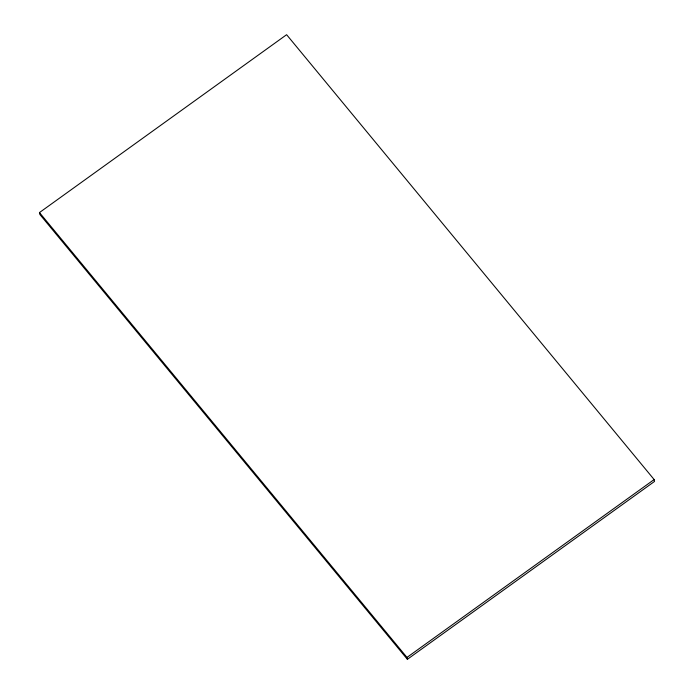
<?xml version="1.0" encoding="UTF-8"?>
<svg xmlns="http://www.w3.org/2000/svg" width="694" height="694" viewBox="0 0 694 694"><rect width="100%" height="100%" fill="white"/><g stroke="black" fill="none" stroke-linecap="round" stroke-linejoin="round"><path stroke-width="1.04" d="M39.463 212.572L286.613 34.7L654.138 479.554L654.537 481.428L407.387 659.3L39.862 214.446L39.463 212.572L406.979 657.426L407.387 659.3M406.979 657.426L654.138 479.554"/></g></svg>
